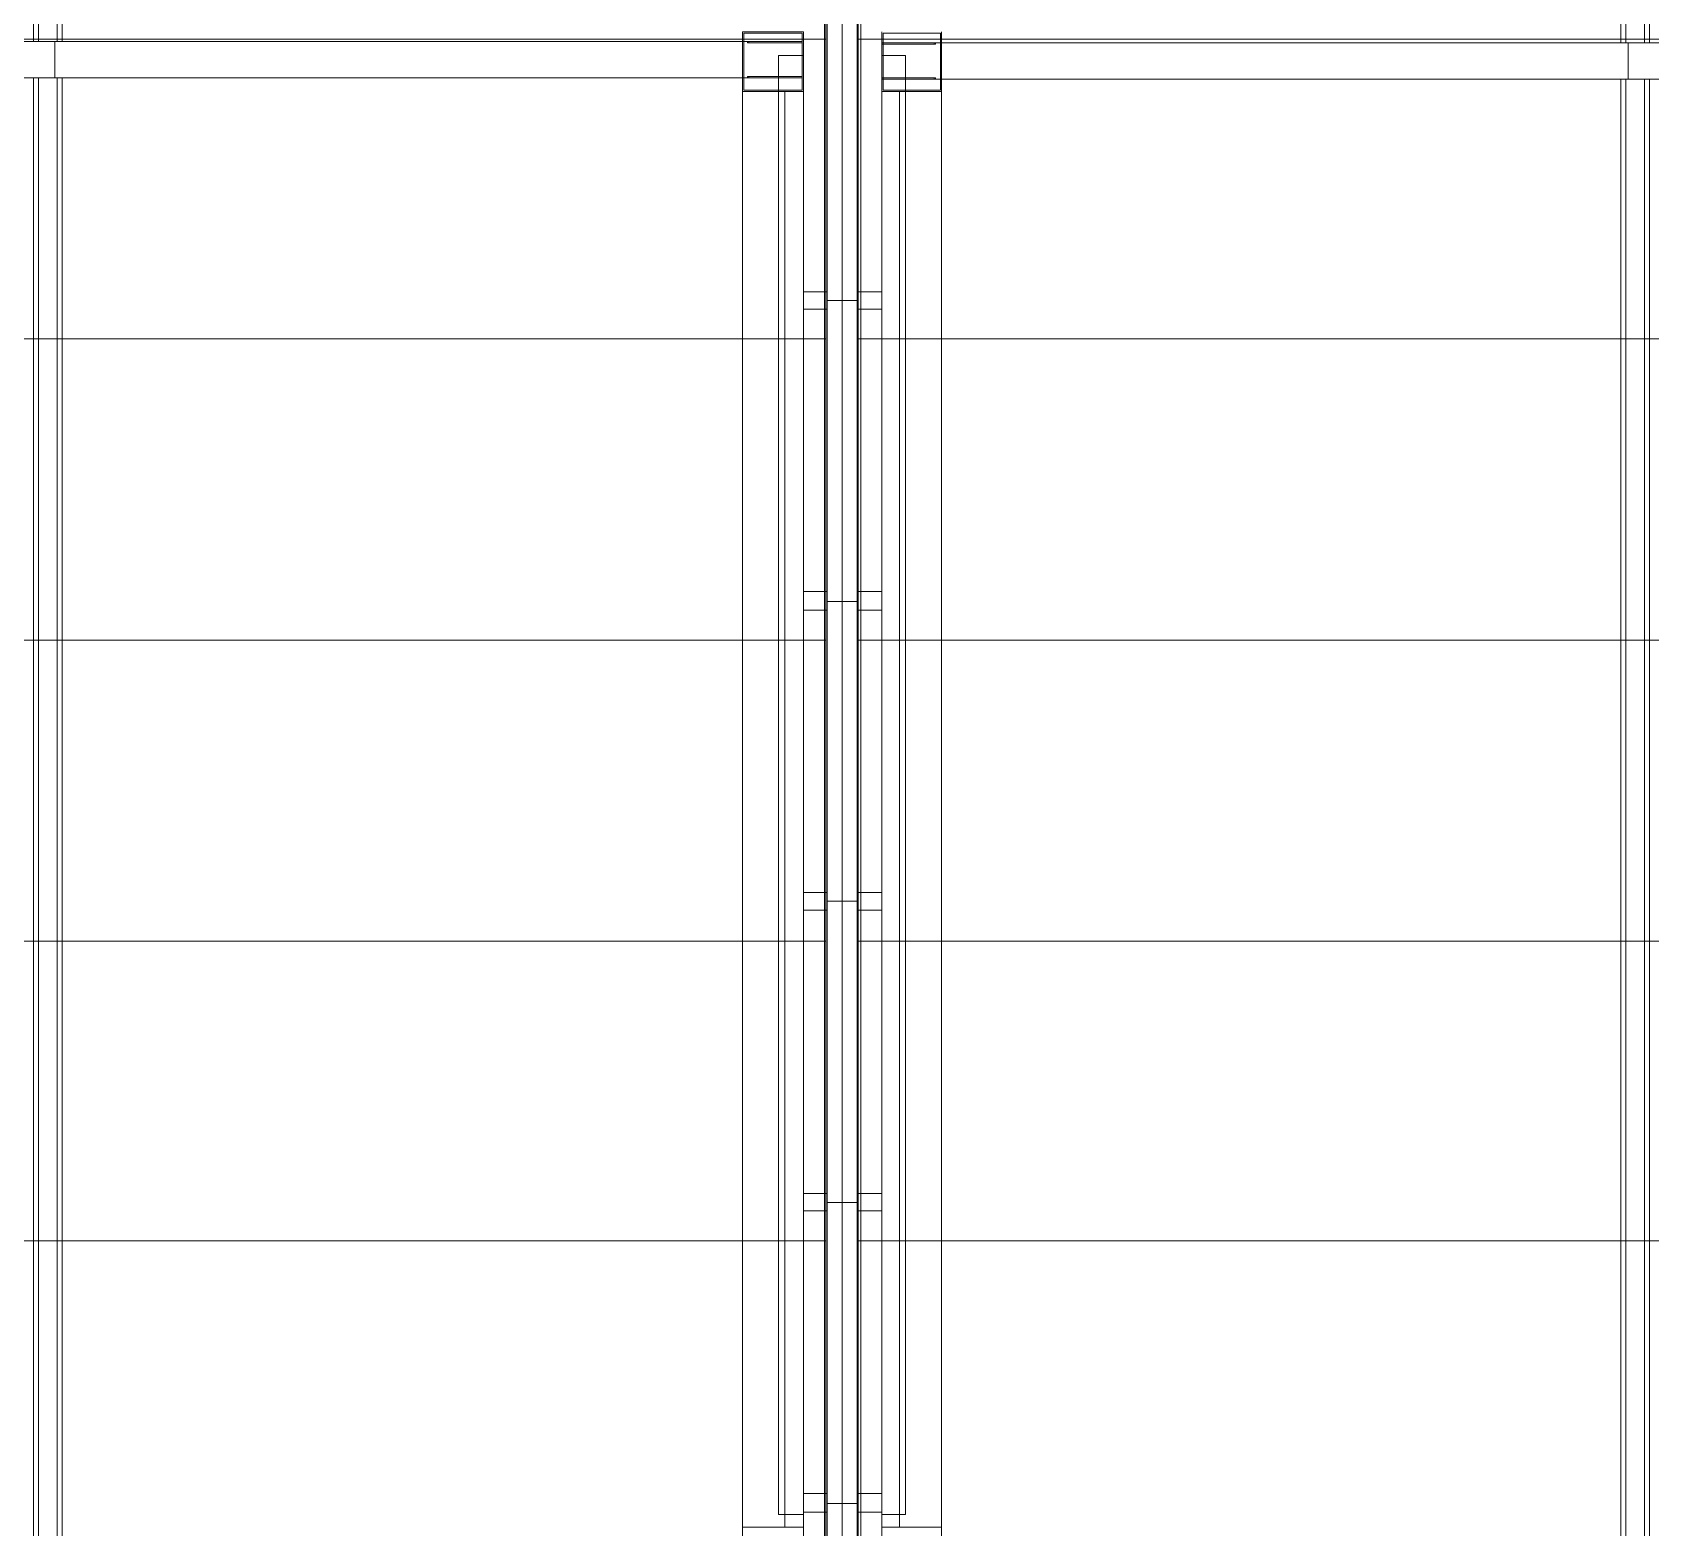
# Model space of a CAD drawing. Header units: centimetres. Extents: x 2816 to 28192, y 2553 to 18332.
# Drawn here: x 11085 to 12453, y 12991 to 14254 of the extents above; entities that cross this region are included whole.
import ezdxf

# ---------------------------------------------------------------- set-up
doc = ezdxf.new("R2010")
doc.units = ezdxf.units.CM
for name, color, linetype in [('PDF_Kaprijatat', 7, 'Continuous'), ('PDF_Paneli', 30, 'Continuous'), ('PDF_Shtyllat e Paneleve', 7, 'Continuous'), ('PDF_Themeli', 7, 'Continuous'), ('PDF_Trajet', 7, 'Continuous')]:
    doc.layers.add(name, color=color, linetype=linetype)
doc.layers.add('PDF_Panel Kulmii', color=7, linetype='Continuous', true_color=0xfafafa)
doc.layers.add('PDF_Shtyllat', color=7, linetype='Continuous', true_color=0xfafafa)

msp = doc.modelspace()

# ---------------------------------------------------------------- linework, layer by layer
at = {"layer": 'PDF_Kaprijatat', "lineweight": 0}
for points in [[(11090.4, 15489.7), (11086.2, 15489.7), (11086.2, 14246.3), (11090.4, 14246.3), (11090.4, 15489.7)], [(11090.4, 14246.3), (11110.3, 14246.3), (11110.3, 15489.7)], [(11110.3, 14246.3), (11106.1, 14246.3), (11106.1, 15489.7)], [(12427.3, 15488.6), (12431.5, 15488.6), (12431.5, 14245.2), (12427.3, 14245.2)], [(12447.3, 15488.6), (12427.3, 15488.6), (12427.3, 14245.2), (12447.3, 14245.2)], [(12451.5, 15488.6), (12447.3, 15488.6), (12447.3, 14245.2), (12451.5, 14245.2), (12451.5, 15488.6)], [(9246.8, 14246.3), (11735.7, 14246.3), (6756.8, 14246.3), (9246.8, 14246.3)], [(11106.1, 14246.3), (11086.2, 14246.3)], [(11086.2, 14246.3), (11086.2, 14246.3)], [(11090.4, 14246.3), (11090.4, 14246.3)], [(11104, 14246.3), (11104, 14215.8)], [(11104, 14246.3), (11104, 14215.8)], [(11690.5, 14246.3), (11104, 14246.3), (11689.5, 14246.3)], [(11104, 14246.3), (11104, 14246.3)], [(11104, 14246.3), (11104, 14246.3)], [(11106.1, 14246.3), (11106.1, 14246.3)], [(11110.3, 14246.3), (11110.3, 14246.3)], [(11689.5, 14246.3), (11689.5, 14245.2), (11735.7, 14245.2)], [(11690.5, 14246.3), (11689.5, 14246.3)], [(11689.5, 14246.3), (11689.5, 14246.3)], [(11689.5, 14245.2), (11690.5, 14245.2)], [(11689.5, 14245.2), (11689.5, 14245.2)], [(11735.7, 14245.2), (11690.5, 14245.2), (11690.5, 14246.3)], [(11690.5, 14246.3), (11690.5, 14246.3)], [(11690.5, 14245.2), (11690.5, 14245.2)], [(11735.7, 14215.8), (11735.7, 14246.3)], [(11735.7, 14215.8), (11735.7, 14246.3)], [(11735.7, 14246.3), (11735.7, 14246.3)], [(11735.7, 14246.3), (11735.7, 14246.3)], [(11735.7, 14216.8), (11735.7, 14245.2)], [(11735.7, 14245.2), (11735.7, 14245.2)], [(11803, 14244.2), (11848.2, 14244.2), (11848.2, 14245.2)], [(11803, 14214.7), (11803, 14245.2)], [(11847.1, 14245.2), (11847.1, 14244.2), (11803, 14244.2)], [(11803, 14245.2), (11803, 14214.7)], [(11803, 14245.2), (14291.9, 14245.2), (16780.8, 14245.2), (11803, 14245.2)], [(11803, 14245.2), (11803, 14245.2)], [(11803, 14245.2), (11803, 14245.2)], [(11803, 14215.8), (11803, 14244.2)], [(11803, 14244.2), (11803, 14244.2)], [(11847.1, 14245.2), (11848.2, 14245.2)], [(11848.2, 14245.2), (12433.6, 14245.2), (11847.1, 14245.2)], [(11847.1, 14245.2), (11847.1, 14245.2)], [(11848.2, 14244.2), (11847.1, 14244.2)], [(11847.1, 14244.2), (11847.1, 14244.2)], [(11848.2, 14245.2), (11848.2, 14245.2)], [(11848.2, 14244.2), (11848.2, 14244.2)], [(12427.3, 14245.2), (12427.3, 14245.2)], [(12431.5, 14245.2), (12451.5, 14245.2)], [(12431.5, 14245.2), (12431.5, 14245.2)], [(12433.6, 14245.2), (12433.6, 14214.7)], [(12433.6, 14245.2), (12433.6, 14214.7)], [(12433.6, 14245.2), (12433.6, 14245.2)], [(12447.3, 14245.2), (12447.3, 14245.2)], [(12451.5, 14245.2), (12451.5, 14245.2)], [(11715.7, 14234.7), (11736.8, 14234.7)], [(11715.7, 14234.7), (11715.7, 13001.8)], [(11736.8, 14234.7), (11715.7, 14234.7), (11715.7, 13001.8), (11736.8, 13001.8)], [(11715.7, 14234.7), (11715.7, 14234.7)], [(11715.7, 14234.7), (11715.7, 14234.7)], [(11736.8, 14234.7), (11736.8, 13001.8), (11736.8, 14234.7)], [(11736.8, 14234.7), (11736.8, 14234.7)], [(11736.8, 14234.7), (11736.8, 14234.7)], [(11823, 14234.7), (11803, 14234.7)], [(11823, 13001.8), (11823, 14234.7), (11803, 14234.7)], [(11803, 13001.8), (11823, 13001.8), (11823, 14234.7)], [(11803, 14234.7), (11803, 13001.8), (11803, 14234.7)], [(11803, 14234.7), (11803, 14234.7)], [(11823, 14234.7), (11823, 14234.7)], [(11823, 14234.7), (11823, 14234.7)], [(11823, 14234.7), (11823, 14234.7)], [(9246.8, 14215.8), (6756.8, 14215.8), (11735.7, 14215.8), (9246.8, 14215.8)], [(11106.1, 14215.8), (11086.2, 14215.8)], [(11090.4, 14215.8), (11086.2, 14215.8), (11086.2, 12981.8), (11090.4, 12981.8), (11090.4, 14215.8)], [(11086.2, 14215.8), (11086.2, 14215.8)], [(11090.4, 14215.8), (11110.3, 14215.8)], [(11090.4, 12981.8), (11110.3, 12981.8), (11110.3, 14215.8)], [(11090.4, 14215.8), (11090.4, 14215.8)], [(11689.5, 14215.8), (11104, 14215.8), (11690.5, 14215.8)], [(11104, 14215.8), (11104, 14215.8)], [(11104, 14215.8), (11104, 14215.8)], [(11110.3, 14215.8), (11106.1, 14215.8)], [(11110.3, 12981.8), (11106.1, 12981.8), (11106.1, 14215.8)], [(11106.1, 14215.8), (11106.1, 14215.8)], [(11110.3, 14215.8), (11110.3, 14215.8)], [(11735.7, 14216.8), (11689.5, 14216.8), (11689.5, 14215.8)], [(11689.5, 14216.8), (11690.5, 14216.8)], [(11689.5, 14216.8), (11689.5, 14216.8)], [(11690.5, 14215.8), (11689.5, 14215.8)], [(11689.5, 14215.8), (11689.5, 14215.8)], [(11690.5, 14215.8), (11690.5, 14216.8), (11735.7, 14216.8)], [(11690.5, 14216.8), (11690.5, 14216.8)], [(11690.5, 14215.8), (11690.5, 14215.8)], [(11735.7, 14216.8), (11735.7, 14216.8)], [(11735.7, 14215.8), (11735.7, 14215.8)], [(11735.7, 14215.8), (11735.7, 14215.8)], [(11848.2, 14214.7), (11848.2, 14215.8), (11803, 14215.8)], [(11803, 14215.8), (11847.1, 14215.8), (11847.1, 14214.7)], [(11803, 14215.8), (11803, 14215.8)], [(11803, 14214.7), (11803, 14214.7)], [(16780.8, 14214.7), (14291.9, 14214.7), (11803, 14214.7), (16780.8, 14214.7)], [(11803, 14214.7), (11803, 14214.7)], [(11803, 14214.7), (11803, 14214.7)], [(11848.2, 14215.8), (11847.1, 14215.8)], [(11847.1, 14215.8), (11847.1, 14215.8)], [(11847.1, 14214.7), (11848.2, 14214.7)], [(11848.2, 14214.7), (12433.6, 14214.7), (11847.1, 14214.7)], [(11847.1, 14214.7), (11847.1, 14214.7)], [(11848.2, 14215.8), (11848.2, 14215.8)], [(11848.2, 14214.7), (11848.2, 14214.7)], [(12427.3, 14214.7), (12431.5, 14214.7), (12431.5, 12980.8), (12427.3, 12980.8)], [(12447.3, 14214.7), (12427.3, 14214.7), (12427.3, 12980.8), (12447.3, 12980.8)], [(12427.3, 14214.7), (12427.3, 14214.7)], [(12431.5, 14214.7), (12451.5, 14214.7)], [(12431.5, 14214.7), (12431.5, 14214.7)], [(12433.6, 14214.7), (12433.6, 14214.7)], [(12433.6, 14214.7), (12433.6, 14214.7)], [(12451.5, 14214.7), (12447.3, 14214.7), (12447.3, 12980.8), (12451.5, 12980.8), (12451.5, 14214.7)], [(12447.3, 14214.7), (12447.3, 14214.7)], [(12451.5, 14214.7), (12451.5, 14214.7)], [(11715.7, 13001.8), (11736.8, 13001.8)], [(11715.7, 13001.8), (11715.7, 13001.8)], [(11715.7, 13001.8), (11715.7, 13001.8)], [(11736.8, 13001.8), (11736.8, 13001.8)], [(11736.8, 13001.8), (11736.8, 13001.8)], [(11823, 13001.8), (11803, 13001.8)], [(11803, 13001.8), (11803, 13001.8)], [(11803, 13001.8), (11803, 13001.8)], [(11823, 13001.8), (11823, 13001.8)], [(11823, 13001.8), (11823, 13001.8)]]:
    msp.add_lwpolyline(points, dxfattribs=at)
at = {"layer": 'PDF_Panel Kulmii', "lineweight": 0}
for points in [[(11754.6, 14502.7), (11754.6, 14248.4)], [(11755.7, 14502.7), (11755.7, 14248.4)], [(11783, 14502.7), (11783, 14248.4)], [(11785.1, 14502.7), (11785.1, 14248.4)], [(9246.8, 14248.4), (11754.6, 14248.4), (11755.7, 14248.4), (9248.9, 14248.4), (9246.8, 14248.4)], [(9246.8, 14248.4), (11754.6, 14248.4)], [(9248.9, 14248.4), (11755.7, 14248.4), (11754.6, 14248.4)], [(11754.6, 14248.4), (11754.6, 14248.4)], [(11754.6, 14248.4), (11754.6, 13995.1)], [(11754.6, 14248.4), (11754.6, 14248.4)], [(11755.7, 14248.4), (11755.7, 14248.4)], [(11755.7, 14248.4), (11755.7, 13995.1)], [(11755.7, 14248.4), (11755.7, 14248.4)], [(11785.1, 14248.4), (14291.9, 14248.4), (14289.8, 14248.4), (11783, 14248.4), (11785.1, 14248.4)], [(11783, 14248.4), (11783, 14248.4)], [(11783, 14248.4), (11783, 13995.1)], [(14291.9, 14248.4), (11785.1, 14248.4), (11783, 14248.4), (14289.8, 14248.4)], [(11783, 14248.4), (11783, 14248.4)], [(11785.1, 14248.4), (11785.1, 14248.4)], [(11785.1, 14248.4), (11785.1, 13995.1)], [(11785.1, 14248.4), (11785.1, 14248.4)], [(9246.8, 13995.1), (11754.6, 13995.1), (11755.7, 13995.1), (9248.9, 13995.1), (9246.8, 13995.1)], [(9246.8, 13995.1), (11754.6, 13995.1)], [(9248.9, 13995.1), (11755.7, 13995.1), (11754.6, 13995.1)], [(11754.6, 13995.1), (11754.6, 13995.1)], [(11754.6, 13995.1), (11754.6, 13740.7)], [(11754.6, 13995.1), (11754.6, 13995.1)], [(11755.7, 13995.1), (11755.7, 13995.1)], [(11755.7, 13995.1), (11755.7, 13740.7)], [(11755.7, 13995.1), (11755.7, 13995.1)], [(11785.1, 13995.1), (14291.9, 13995.1), (14289.8, 13995.1), (11783, 13995.1), (11785.1, 13995.1)], [(11783, 13995.1), (11783, 13995.1)], [(11783, 13995.1), (11783, 13740.7)], [(14291.9, 13995.1), (11785.1, 13995.1), (11783, 13995.1), (14289.8, 13995.1)], [(11783, 13995.1), (11783, 13995.1)], [(11785.1, 13995.1), (11785.1, 13995.1)], [(11785.1, 13995.1), (11785.1, 13740.7)], [(11785.1, 13995.1), (11785.1, 13995.1)], [(9246.8, 13740.7), (11754.6, 13740.7), (11755.7, 13740.7), (9248.9, 13740.7), (9246.8, 13740.7)], [(9246.8, 13740.7), (11754.6, 13740.7)], [(9248.9, 13740.7), (11755.7, 13740.7), (11754.6, 13740.7)], [(11754.6, 13740.7), (11754.6, 13740.7)], [(11754.6, 13740.7), (11754.6, 13486.3)], [(11754.6, 13740.7), (11754.6, 13740.7)], [(11755.7, 13740.7), (11755.7, 13740.7)], [(11755.7, 13740.7), (11755.7, 13486.3)], [(11755.7, 13740.7), (11755.7, 13740.7)], [(11785.1, 13740.7), (14291.9, 13740.7), (14289.8, 13740.7), (11783, 13740.7), (11785.1, 13740.7)], [(11783, 13740.7), (11783, 13740.7)], [(11783, 13740.7), (11783, 13486.3)], [(14291.9, 13740.7), (11785.1, 13740.7), (11783, 13740.7), (14289.8, 13740.7)], [(11783, 13740.7), (11783, 13740.7)], [(11785.1, 13740.7), (11785.1, 13740.7)], [(11785.1, 13740.7), (11785.1, 13486.3)], [(11785.1, 13740.7), (11785.1, 13740.7)], [(9246.8, 13486.3), (11754.6, 13486.3), (11755.7, 13486.3), (9248.9, 13486.3), (9246.8, 13486.3)], [(9246.8, 13486.3), (11754.6, 13486.3)], [(9248.9, 13486.3), (11755.7, 13486.3), (11754.6, 13486.3)], [(11754.6, 13486.3), (11754.6, 13486.3)], [(11754.6, 13486.3), (11754.6, 13233)], [(11754.6, 13486.3), (11754.6, 13486.3)], [(11755.7, 13486.3), (11755.7, 13486.3)], [(11755.7, 13486.3), (11755.7, 13233)], [(11755.7, 13486.3), (11755.7, 13486.3)], [(11785.1, 13486.3), (14291.9, 13486.3), (14289.8, 13486.3), (11783, 13486.3), (11785.1, 13486.3)], [(11783, 13486.3), (11783, 13486.3)], [(11783, 13486.3), (11783, 13233)], [(14291.9, 13486.3), (11785.1, 13486.3), (11783, 13486.3), (14289.8, 13486.3)], [(11783, 13486.3), (11783, 13486.3)], [(11785.1, 13486.3), (11785.1, 13486.3)], [(11785.1, 13486.3), (11785.1, 13233)], [(11785.1, 13486.3), (11785.1, 13486.3)], [(9246.8, 13233), (11754.6, 13233), (11755.7, 13233), (9248.9, 13233), (9246.8, 13233)], [(9246.8, 13233), (11754.6, 13233)], [(9248.9, 13233), (11755.7, 13233), (11754.6, 13233)], [(11754.6, 13233), (11754.6, 13233)], [(11754.6, 13233), (11754.6, 12978.7)], [(11754.6, 13233), (11754.6, 13233)], [(11755.7, 13233), (11755.7, 13233)], [(11755.7, 13233), (11755.7, 12978.7)], [(11755.7, 13233), (11755.7, 13233)], [(11785.1, 13233), (14291.9, 13233), (14289.8, 13233), (11783, 13233), (11785.1, 13233)], [(11783, 13233), (11783, 13233)], [(11783, 13233), (11783, 12978.7)], [(14291.9, 13233), (11785.1, 13233), (11783, 13233), (14289.8, 13233)], [(11783, 13233), (11783, 13233)], [(11785.1, 13233), (11785.1, 13233)], [(11785.1, 13233), (11785.1, 12978.7)], [(11785.1, 13233), (11785.1, 13233)]]:
    msp.add_lwpolyline(points, dxfattribs=at)
at = {"layer": 'PDF_Paneli', "lineweight": 0}
for points in [[(11769.4, 14282), (11756.7, 14282), (11756.7, 14027.6)], [(11769.4, 14027.6), (11756.7, 14027.6), (11756.7, 14282), (11769.4, 14282)], [(11769.4, 14282), (11769.4, 14027.6), (11769.4, 14282)], [(11769.4, 14282), (11782, 14282), (11782, 14027.6), (11769.4, 14027.6), (11769.4, 14282), (11769.4, 14027.6)], [(11769.4, 14282), (11782, 14282), (11782, 14027.6), (11769.4, 14027.6)], [(11769.4, 14027.6), (11756.7, 14027.6)], [(11756.7, 14027.6), (11756.7, 14027.6)], [(11769.4, 14027.6), (11756.7, 14027.6), (11756.7, 13773.3)], [(11756.7, 14027.6), (11756.7, 14027.6)], [(11769.4, 13773.3), (11756.7, 13773.3), (11756.7, 14027.6), (11769.4, 14027.6)], [(11756.7, 14027.6), (11756.7, 14027.6)], [(11769.4, 14027.6), (11769.4, 14027.6)], [(11769.4, 14027.6), (11769.4, 13773.3), (11769.4, 14027.6)], [(11769.4, 14027.6), (11769.4, 14027.6)], [(11769.4, 14027.6), (11769.4, 14027.6)], [(11769.4, 14027.6), (11782, 14027.6), (11782, 13773.3), (11769.4, 13773.3), (11769.4, 14027.6), (11769.4, 13773.3)], [(11769.4, 14027.6), (11782, 14027.6), (11782, 13773.3), (11769.4, 13773.3)], [(11769.4, 14027.6), (11769.4, 14027.6)], [(11782, 14027.6), (11782, 14027.6)], [(11782, 14027.6), (11782, 14027.6)], [(11782, 14027.6), (11782, 14027.6)], [(11769.4, 13773.3), (11756.7, 13773.3)], [(11756.7, 13773.3), (11756.7, 13773.3)], [(11769.4, 13773.3), (11756.7, 13773.3), (11756.7, 13520)], [(11756.7, 13773.3), (11756.7, 13773.3)], [(11769.4, 13520), (11756.7, 13520), (11756.7, 13773.3), (11769.4, 13773.3)], [(11756.7, 13773.3), (11756.7, 13773.3)], [(11769.4, 13773.3), (11769.4, 13773.3)], [(11769.4, 13773.3), (11769.4, 13520), (11769.4, 13773.3)], [(11769.4, 13773.3), (11769.4, 13773.3)], [(11769.4, 13773.3), (11769.4, 13773.3)], [(11769.4, 13773.3), (11782, 13773.3), (11782, 13520), (11769.4, 13520), (11769.4, 13773.3), (11769.4, 13520)], [(11769.4, 13773.3), (11782, 13773.3), (11782, 13520), (11769.4, 13520)], [(11769.4, 13773.3), (11769.4, 13773.3)], [(11782, 13773.3), (11782, 13773.3)], [(11782, 13773.3), (11782, 13773.3)], [(11782, 13773.3), (11782, 13773.3)], [(11769.4, 13520), (11756.7, 13520)], [(11756.7, 13520), (11756.7, 13520)], [(11769.4, 13520), (11756.7, 13520), (11756.7, 13265.6)], [(11756.7, 13520), (11756.7, 13520)], [(11769.4, 13265.6), (11756.7, 13265.6), (11756.7, 13520), (11769.4, 13520)], [(11756.7, 13520), (11756.7, 13520)], [(11769.4, 13520), (11769.4, 13520)], [(11769.4, 13520), (11769.4, 13265.6), (11769.4, 13520)], [(11769.4, 13520), (11769.4, 13520)], [(11769.4, 13520), (11769.4, 13520)], [(11769.4, 13520), (11782, 13520), (11782, 13265.6), (11769.4, 13265.6), (11769.4, 13520), (11769.4, 13265.6)], [(11769.4, 13520), (11782, 13520), (11782, 13265.6), (11769.4, 13265.6)], [(11769.4, 13520), (11769.4, 13520)], [(11782, 13520), (11782, 13520)], [(11782, 13520), (11782, 13520)], [(11782, 13520), (11782, 13520)], [(11769.4, 13265.6), (11756.7, 13265.6)], [(11756.7, 13265.6), (11756.7, 13265.6)], [(11769.4, 13265.6), (11756.7, 13265.6), (11756.7, 13011.3)], [(11756.7, 13265.6), (11756.7, 13265.6)], [(11769.4, 13011.3), (11756.7, 13011.3), (11756.7, 13265.6), (11769.4, 13265.6)], [(11756.7, 13265.6), (11756.7, 13265.6)], [(11769.4, 13265.6), (11769.4, 13265.6)], [(11769.4, 13265.6), (11769.4, 13011.3), (11769.4, 13265.6)], [(11769.4, 13265.6), (11769.4, 13265.6)], [(11769.4, 13265.6), (11769.4, 13265.6)], [(11769.4, 13265.6), (11782, 13265.6), (11782, 13011.3), (11769.4, 13011.3), (11769.4, 13265.6), (11769.4, 13011.3)], [(11769.4, 13265.6), (11782, 13265.6), (11782, 13011.3), (11769.4, 13011.3)], [(11769.4, 13265.6), (11769.4, 13265.6)], [(11782, 13265.6), (11782, 13265.6)], [(11782, 13265.6), (11782, 13265.6)], [(11782, 13265.6), (11782, 13265.6)], [(11769.4, 13011.3), (11756.7, 13011.3)], [(11756.7, 13011.3), (11756.7, 13011.3)], [(11769.4, 13011.3), (11756.7, 13011.3), (11756.7, 12758)], [(11756.7, 13011.3), (11756.7, 13011.3)], [(11769.4, 12758), (11756.7, 12758), (11756.7, 13011.3), (11769.4, 13011.3)], [(11756.7, 13011.3), (11756.7, 13011.3)], [(11769.4, 13011.3), (11769.4, 13011.3)], [(11769.4, 13011.3), (11769.4, 12758), (11769.4, 13011.3)], [(11769.4, 13011.3), (11769.4, 13011.3)], [(11769.4, 13011.3), (11769.4, 13011.3)], [(11769.4, 13011.3), (11782, 13011.3), (11782, 12758), (11769.4, 12758), (11769.4, 13011.3), (11769.4, 12758)], [(11769.4, 13011.3), (11782, 13011.3), (11782, 12758), (11769.4, 12758)], [(11769.4, 13011.3), (11769.4, 13011.3)], [(11782, 13011.3), (11782, 13011.3)], [(11782, 13011.3), (11782, 13011.3)], [(11782, 13011.3), (11782, 13011.3)]]:
    msp.add_lwpolyline(points, dxfattribs=at)
at = {"layer": 'PDF_Shtyllat', "lineweight": 0}
for points in [[(11685.3, 14204.2), (11736.8, 14204.2), (11685.3, 14204.2), (11685.3, 14254.7)], [(11685.3, 14204.2), (11685.3, 14254.7), (11736.8, 14254.7)], [(11685.3, 14254.7), (11736.8, 14254.7), (11736.8, 14204.2)], [(11686.3, 14253.6), (11686.3, 14253.6)], [(11735.7, 14205.3), (11686.3, 14205.3), (11686.3, 14253.6), (11735.7, 14253.6), (11735.7, 14205.3), (11686.3, 14205.3)], [(11735.7, 14205.3), (11735.7, 14253.6), (11686.3, 14253.6), (11686.3, 14205.3)], [(11686.3, 14253.6), (11686.3, 14253.6)], [(11735.7, 14253.6), (11735.7, 14253.6)], [(11735.7, 14253.6), (11735.7, 14253.6)], [(11735.7, 14253.6), (11735.7, 14253.6)], [(11736.8, 14254.7), (11736.8, 14204.2)], [(11853.4, 14204.2), (11803, 14204.2), (11853.4, 14204.2), (11853.4, 14254.7), (11853.4, 14204.2)], [(11803, 14254.7), (11803, 14204.2), (11803, 14254.7)], [(11804, 14253.6), (11804, 14253.6)], [(11852.4, 14205.3), (11804, 14205.3), (11804, 14253.6), (11852.4, 14253.6), (11852.4, 14205.3), (11804, 14205.3)], [(11852.4, 14205.3), (11852.4, 14253.6), (11804, 14253.6), (11804, 14205.3)], [(11804, 14253.6), (11804, 14253.6)], [(11852.4, 14253.6), (11852.4, 14253.6)], [(11852.4, 14253.6), (11852.4, 14253.6)], [(11852.4, 14253.6), (11852.4, 14253.6)], [(11685.3, 14204.2), (11685.3, 14204.2)], [(11685.3, 14204.2), (11685.3, 14204.2)], [(11686.3, 14205.3), (11686.3, 14205.3)], [(11686.3, 14205.3), (11686.3, 14205.3)], [(11735.7, 14205.3), (11735.7, 14205.3)], [(11735.7, 14205.3), (11735.7, 14205.3)], [(11736.8, 14204.2), (11736.8, 14204.2)], [(11803, 14204.2), (11803, 14204.2)], [(11803, 14204.2), (11803, 14204.2)], [(11804, 14205.3), (11804, 14205.3)], [(11804, 14205.3), (11804, 14205.3)], [(11852.4, 14205.3), (11852.4, 14205.3)], [(11852.4, 14205.3), (11852.4, 14205.3)], [(11853.4, 14204.2), (11853.4, 14204.2)], [(11685.3, 12940.8), (11736.8, 12940.8), (11685.3, 12940.8), (11685.3, 12991.3)], [(11685.3, 12940.8), (11685.3, 12991.3), (11736.8, 12991.3)], [(11685.3, 12991.3), (11736.8, 12991.3), (11736.8, 12940.8)], [(11685.3, 12991.3), (11685.3, 12991.3)], [(11736.8, 12991.3), (11736.8, 12940.8)], [(11736.8, 12991.3), (11736.8, 12991.3)], [(11853.4, 12940.8), (11803, 12940.8), (11853.4, 12940.8), (11853.4, 12991.3), (11853.4, 12940.8)], [(11803, 12991.3), (11853.4, 12991.3), (11803, 12991.3)], [(11803, 12991.3), (11803, 12940.8), (11803, 12991.3)], [(11803, 12991.3), (11803, 12991.3)], [(11853.4, 12991.3), (11853.4, 12991.3)], [(11853.4, 12991.3), (11853.4, 12991.3)]]:
    msp.add_lwpolyline(points, dxfattribs=at)
at = {"layer": 'PDF_Shtyllat e Paneleve', "lineweight": 0}
for points in [[(11756.7, 14035), (11756.7, 14020.3), (11756.7, 14035), (11736.8, 14035), (11756.7, 14035)], [(11736.8, 14020.3), (11736.8, 14035), (11736.8, 14020.3)], [(11736.8, 14035), (11736.8, 14035)], [(11736.8, 14035), (11736.8, 14035)], [(11756.7, 14035), (11756.7, 14035)], [(11782, 14035), (11782, 14020.3), (11782, 14035), (11803, 14035)], [(11782, 14035), (11803, 14035), (11803, 14020.3)], [(11803, 14035), (11803, 14020.3), (11782, 14020.3)], [(11782, 14035), (11782, 14035)], [(11782, 14035), (11782, 14035)], [(11803, 14035), (11803, 14035)], [(11736.8, 14020.3), (11756.7, 14020.3), (11736.8, 14020.3)], [(11736.8, 14020.3), (11736.8, 14020.3)], [(11756.7, 14020.3), (11756.7, 14020.3)], [(11756.7, 14020.3), (11756.7, 14020.3)], [(11803, 14020.3), (11782, 14020.3)], [(11782, 14020.3), (11782, 14020.3)], [(11803, 14020.3), (11803, 14020.3)], [(11756.7, 13781.7), (11756.7, 13765.9), (11756.7, 13781.7), (11736.8, 13781.7), (11756.7, 13781.7)], [(11736.8, 13765.9), (11736.8, 13781.7), (11736.8, 13765.9)], [(11736.8, 13781.7), (11736.8, 13781.7)], [(11736.8, 13781.7), (11736.8, 13781.7)], [(11756.7, 13781.7), (11756.7, 13781.7)], [(11782, 13781.7), (11782, 13765.9), (11782, 13781.7), (11803, 13781.7)], [(11782, 13781.7), (11803, 13781.7), (11803, 13765.9)], [(11803, 13781.7), (11803, 13765.9), (11782, 13765.9)], [(11782, 13781.7), (11782, 13781.7)], [(11782, 13781.7), (11782, 13781.7)], [(11803, 13781.7), (11803, 13781.7)], [(11736.8, 13765.9), (11756.7, 13765.9), (11736.8, 13765.9)], [(11736.8, 13765.9), (11736.8, 13765.9)], [(11756.7, 13765.9), (11756.7, 13765.9)], [(11756.7, 13765.9), (11756.7, 13765.9)], [(11803, 13765.9), (11782, 13765.9)], [(11782, 13765.9), (11782, 13765.9)], [(11803, 13765.9), (11803, 13765.9)], [(11756.7, 13527.3), (11756.7, 13512.6), (11756.7, 13527.3), (11736.8, 13527.3), (11756.7, 13527.3)], [(11736.8, 13512.6), (11736.8, 13527.3), (11736.8, 13512.6)], [(11736.8, 13527.3), (11736.8, 13527.3)], [(11736.8, 13527.3), (11736.8, 13527.3)], [(11756.7, 13527.3), (11756.7, 13527.3)], [(11782, 13527.3), (11782, 13512.6), (11782, 13527.3), (11803, 13527.3)], [(11782, 13527.3), (11803, 13527.3), (11803, 13512.6)], [(11803, 13527.3), (11803, 13512.6), (11782, 13512.6)], [(11782, 13527.3), (11782, 13527.3)], [(11782, 13527.3), (11782, 13527.3)], [(11803, 13527.3), (11803, 13527.3)], [(11736.8, 13512.6), (11756.7, 13512.6), (11736.8, 13512.6)], [(11736.8, 13512.6), (11736.8, 13512.6)], [(11756.7, 13512.6), (11756.7, 13512.6)], [(11756.7, 13512.6), (11756.7, 13512.6)], [(11803, 13512.6), (11782, 13512.6)], [(11782, 13512.6), (11782, 13512.6)], [(11803, 13512.6), (11803, 13512.6)], [(11756.7, 13273), (11756.7, 13258.3), (11756.7, 13273), (11736.8, 13273), (11756.7, 13273)], [(11736.8, 13258.3), (11736.8, 13273), (11736.8, 13258.3)], [(11736.8, 13273), (11736.8, 13273)], [(11736.8, 13273), (11736.8, 13273)], [(11756.7, 13273), (11756.7, 13273)], [(11782, 13273), (11782, 13258.3), (11782, 13273), (11803, 13273)], [(11782, 13273), (11803, 13273), (11803, 13258.3)], [(11803, 13273), (11803, 13258.3), (11782, 13258.3)], [(11782, 13273), (11782, 13273)], [(11782, 13273), (11782, 13273)], [(11803, 13273), (11803, 13273)], [(11736.8, 13258.3), (11756.7, 13258.3), (11736.8, 13258.3)], [(11736.8, 13258.3), (11736.8, 13258.3)], [(11756.7, 13258.3), (11756.7, 13258.3)], [(11756.7, 13258.3), (11756.7, 13258.3)], [(11803, 13258.3), (11782, 13258.3)], [(11782, 13258.3), (11782, 13258.3)], [(11803, 13258.3), (11803, 13258.3)], [(11756.7, 13019.7), (11756.7, 13003.9), (11756.7, 13019.7), (11736.8, 13019.7), (11756.7, 13019.7)], [(11736.8, 13003.9), (11736.8, 13019.7), (11736.8, 13003.9)], [(11736.8, 13019.7), (11736.8, 13019.7)], [(11736.8, 13019.7), (11736.8, 13019.7)], [(11756.7, 13019.7), (11756.7, 13019.7)], [(11782, 13019.7), (11782, 13003.9), (11782, 13019.7), (11803, 13019.7)], [(11782, 13019.7), (11803, 13019.7), (11803, 13003.9)], [(11803, 13019.7), (11803, 13003.9), (11782, 13003.9)], [(11782, 13019.7), (11782, 13019.7)], [(11782, 13019.7), (11782, 13019.7)], [(11803, 13019.7), (11803, 13019.7)], [(11736.8, 13003.9), (11756.7, 13003.9), (11736.8, 13003.9)], [(11736.8, 13003.9), (11736.8, 13003.9)], [(11756.7, 13003.9), (11756.7, 13003.9)], [(11756.7, 13003.9), (11756.7, 13003.9)], [(11803, 13003.9), (11782, 13003.9)], [(11782, 13003.9), (11782, 13003.9)], [(11803, 13003.9), (11803, 13003.9)]]:
    msp.add_lwpolyline(points, dxfattribs=at)
at = {"layer": 'PDF_Themeli', "lineweight": 0}
for points in [[(6725.3, 5325.9), (11769.4, 5325.9), (11769.4, 15551.7), (11769.4, 5325.9)], [(11769.4, 5325.9), (11769.4, 15551.7), (11769.4, 5325.9)]]:
    msp.add_lwpolyline(points, dxfattribs=at)
at = {"layer": 'PDF_Trajet', "lineweight": 0}
for points in [[(11685.3, 14204.2), (11736.8, 14204.2), (11736.8, 12991.3)], [(11685.3, 14204.2), (11685.3, 12991.3), (11685.3, 14204.2)], [(11685.3, 12991.3), (11736.8, 12991.3), (11736.8, 14204.2), (11685.3, 14204.2)], [(11685.3, 14204.2), (11685.3, 14204.2)], [(11736.8, 14204.2), (11721, 14204.2), (11721, 12991.3)], [(11721, 14204.2), (11721, 14204.2)], [(11736.8, 12991.3), (11721, 12991.3), (11721, 14204.2), (11736.8, 14204.2)], [(11721, 14204.2), (11721, 14204.2)], [(11736.8, 14204.2), (11736.8, 14204.2)], [(11736.8, 14204.2), (11736.8, 14204.2)], [(11736.8, 14204.2), (11736.8, 12991.3), (11736.8, 14204.2)], [(11736.8, 14204.2), (11736.8, 14204.2)], [(11853.4, 14204.2), (11803, 14204.2), (11803, 12991.3), (11853.4, 12991.3), (11853.4, 14204.2), (11853.4, 12991.3)], [(11853.4, 14204.2), (11803, 14204.2), (11803, 12991.3), (11853.4, 12991.3)], [(11803, 14204.2), (11803, 14204.2)], [(11803, 14204.2), (11803, 14204.2)], [(11803, 14204.2), (11817.7, 14204.2), (11817.7, 12991.3), (11803, 12991.3), (11803, 14204.2), (11803, 12991.3)], [(11803, 14204.2), (11817.7, 14204.2), (11817.7, 12991.3), (11803, 12991.3)], [(11803, 14204.2), (11803, 14204.2)], [(11817.7, 14204.2), (11817.7, 14204.2)], [(11817.7, 14204.2), (11817.7, 14204.2)], [(11853.4, 14204.2), (11853.4, 14204.2)], [(11685.3, 12991.3), (11736.8, 12991.3)], [(11685.3, 12991.3), (11685.3, 12991.3)], [(11736.8, 12991.3), (11721, 12991.3)], [(11721, 12991.3), (11721, 12991.3)], [(11736.8, 12991.3), (11736.8, 12991.3)], [(11736.8, 12991.3), (11736.8, 12991.3)], [(11803, 12991.3), (11803, 12991.3)], [(11803, 12991.3), (11803, 12991.3)], [(11817.7, 12991.3), (11817.7, 12991.3)], [(11853.4, 12991.3), (11853.4, 12991.3)]]:
    msp.add_lwpolyline(points, dxfattribs=at)

doc.saveas('drawing.dxf')
